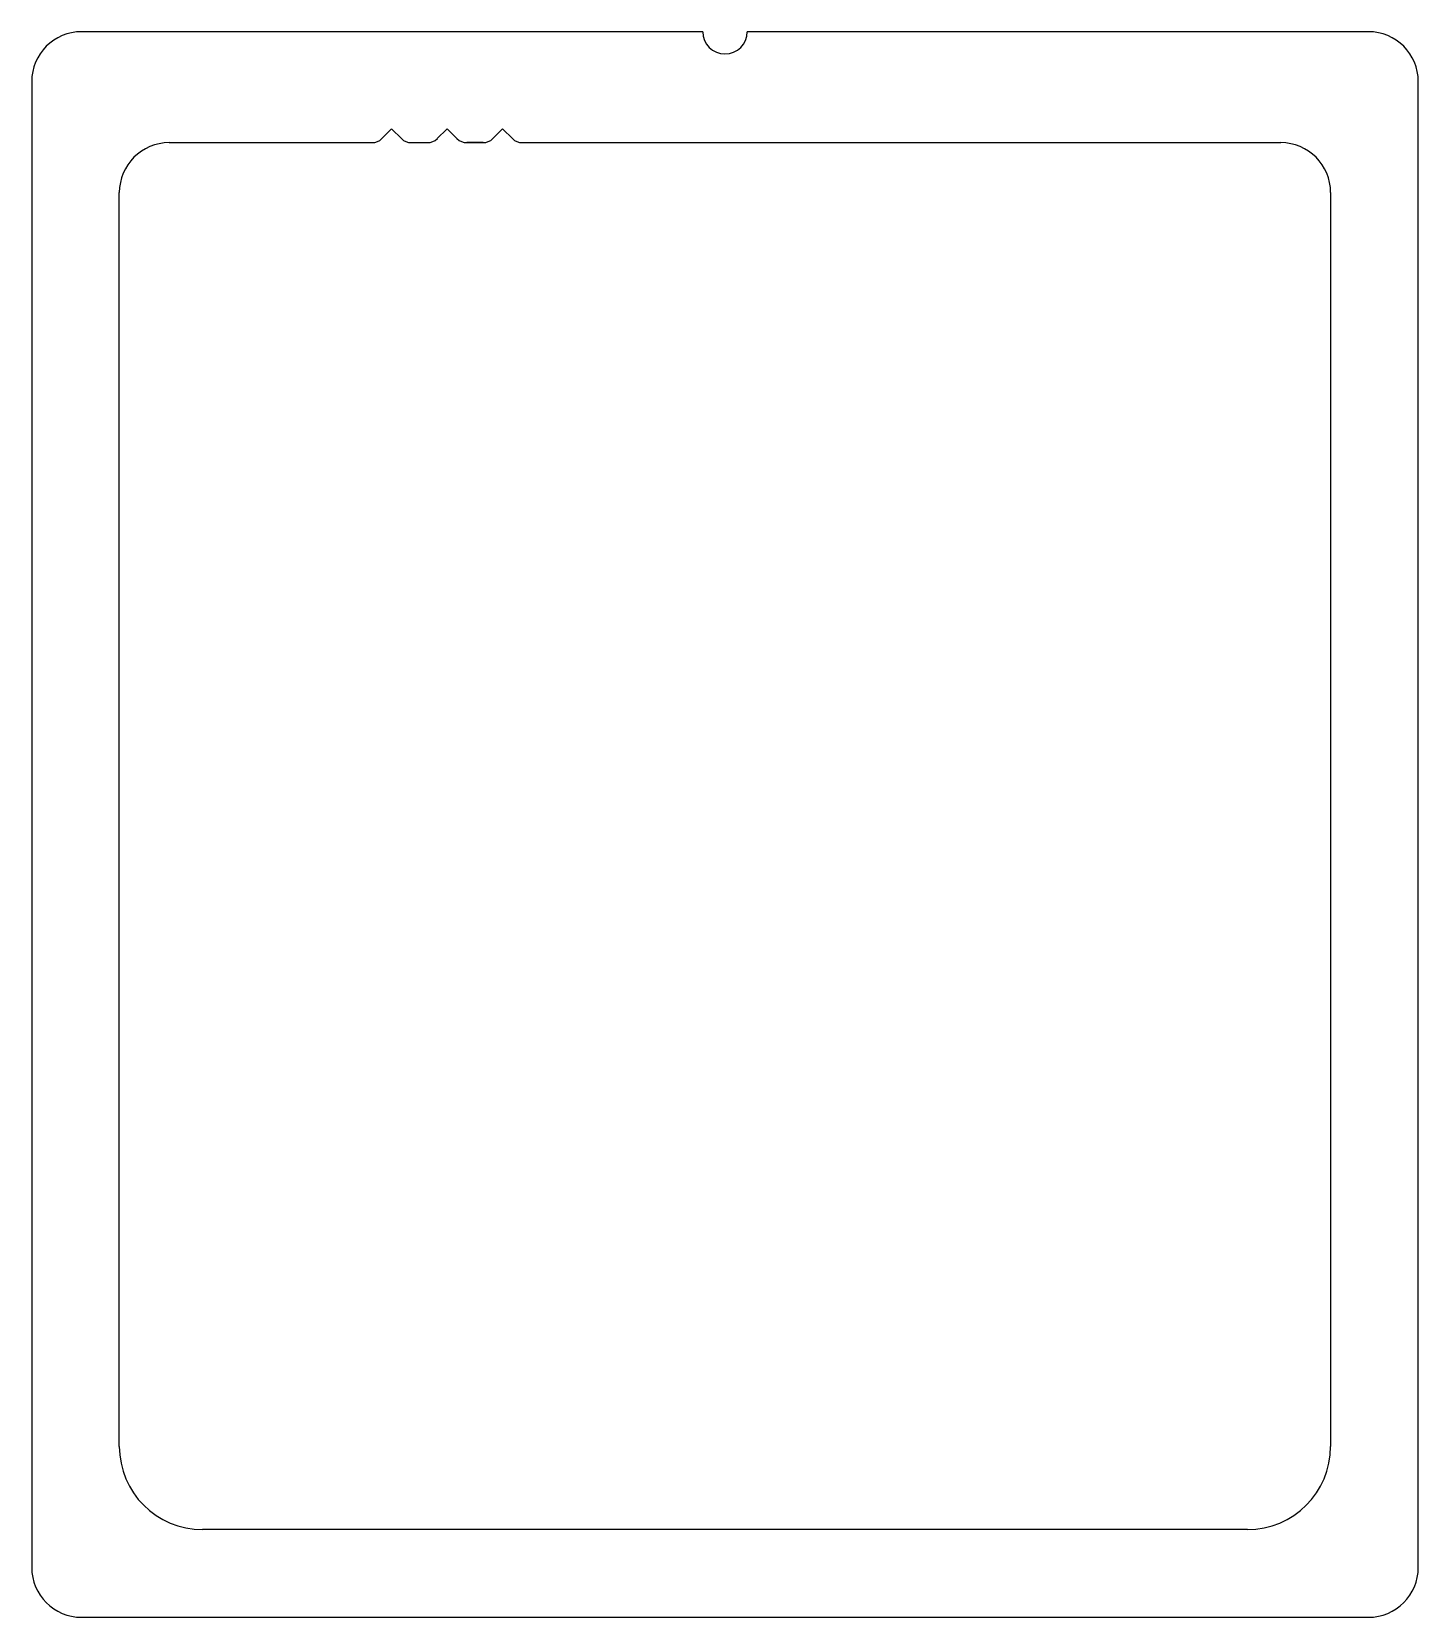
# Model space of a CAD drawing. Header units: inches. Extents: x -12.1 to 12.9, y 0.2 to 28.8.
import ezdxf

# ---------------------------------------------------------------- set-up
doc = ezdxf.new("R2010")
doc.units = ezdxf.units.IN
doc.header["$MEASUREMENT"] = 0

msp = doc.modelspace()

# ---------------------------------------------------------------- linework, layer by layer
at = {"color": 7}
for p, q in [((-0.002, 28.753), (-11.202, 28.753)), ((11.998, 28.753), (0.798, 28.753)), ((-12.102, 27.853), (-12.102, 1.073)), ((12.898, 1.073), (12.898, 27.853)), ((-5.789, 26.826), (-5.618, 26.997)), ((-5.606, 26.997), (-5.435, 26.826)), ((-4.789, 26.826), (-4.618, 26.997)), ((-4.606, 26.997), (-4.435, 26.826)), ((-3.789, 26.826), (-3.618, 26.997)), ((-3.606, 26.997), (-3.435, 26.826)), ((-9.622, 26.753), (-5.965, 26.753)), ((-5.965, 26.753), (-5.965, 26.753)), ((-5.965, 26.753), (-5.965, 26.753)), ((-5.965, 26.753), (-5.965, 26.753)), ((-5.965, 26.753), (-5.965, 26.753)), ((-5.965, 26.753), (-5.965, 26.753)), ((-5.258, 26.753), (-4.965, 26.753)), ((-4.258, 26.753), (-4.258, 26.753)), ((-4.258, 26.753), (-3.965, 26.753)), ((-3.965, 26.753), (-4.258, 26.753)), ((-4.258, 26.753), (-3.965, 26.753)), ((-3.965, 26.753), (-4.258, 26.753)), ((-4.258, 26.753), (-3.965, 26.753)), ((-3.258, 26.753), (10.418, 26.753)), ((-10.522, 3.253), (-10.522, 25.853)), ((11.318, 25.853), (11.318, 3.253)), ((9.818, 1.753), (-9.022, 1.753)), ((-11.202, 0.173), (11.998, 0.173))]:
    msp.add_line(p, q, dxfattribs=at)
for centre, radius, start, end in [((-11.202, 27.853), 0.9, 90, 180), ((0.398, 28.753), 0.4, 180, 0), ((11.998, 27.853), 0.9, 0, 90), ((-5.612, 26.992), 0.008, 45, 135), ((-4.612, 26.992), 0.008, 45, 135), ((-3.612, 26.992), 0.008, 45, 135), ((-9.622, 25.853), 0.9, 90, 180), ((-5.965, 27.003), 0.25, 270, 315), ((-5.258, 27.003), 0.25, 225, 270), ((-4.965, 27.003), 0.25, 270, 315), ((-4.258, 27.003), 0.25, 225, 270), ((-3.965, 27.003), 0.25, 270, 315), ((-3.258, 27.003), 0.25, 225, 270), ((10.418, 25.853), 0.9, 0, 90), ((-9.022, 3.253), 1.5, 180, 270), ((9.818, 3.253), 1.5, 270, 0), ((-11.202, 1.073), 0.9, 180, 270), ((11.998, 1.073), 0.9, 270, 360)]:
    msp.add_arc(centre, radius, start, end, dxfattribs=at)

doc.saveas('drawing.dxf')
